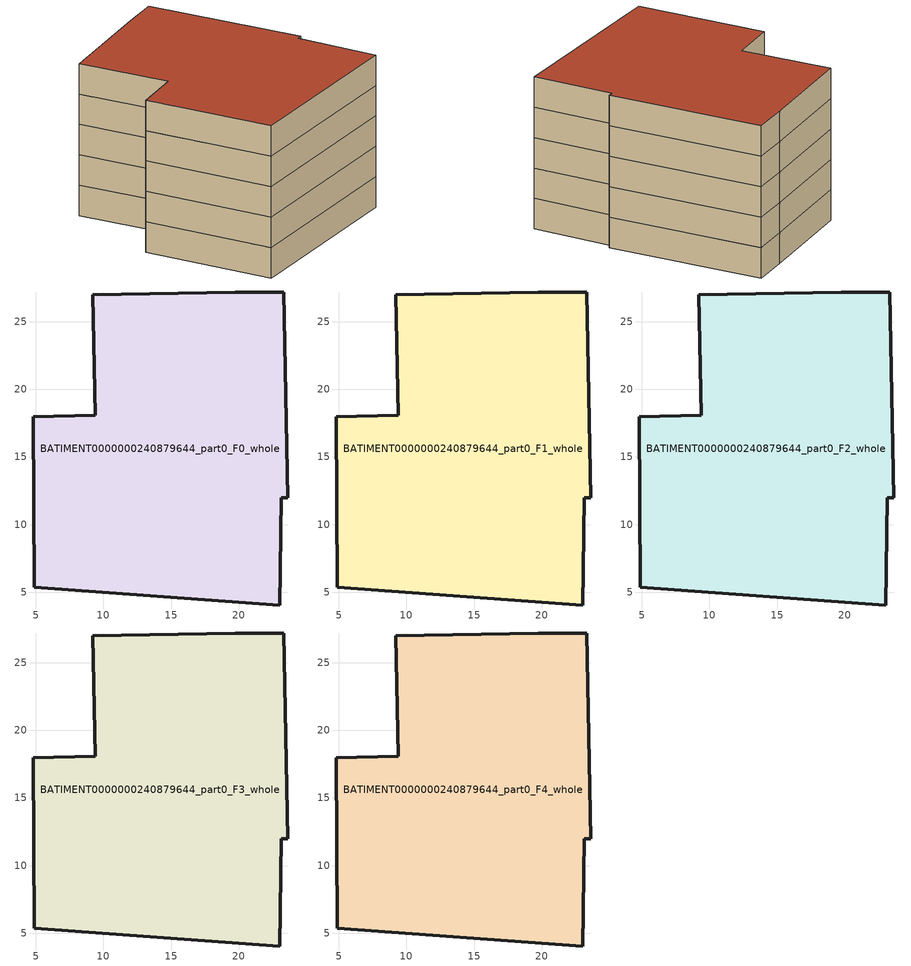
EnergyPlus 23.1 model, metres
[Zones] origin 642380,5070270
BATIMENT0000000240879644_part0_F0_whole
 floor ground (EU_floor_Construction): 23.32,27.18 23.62,11.97 23.12,11.97 23.01,4.06 4.9,5.37 4.8,17.98 9.41,18.08 9.21,26.99 19.72,27.18 z0
 wall outside (EU_wall_Construction): 23.32,27.18 19.72,27.18 9.21,26.99 9.41,18.08 4.8,17.98 4.9,5.37 23.01,4.06 23.12,11.97 23.62,11.97 23.32,27.18 z0:3
BATIMENT0000000240879644_part0_F1_whole
 floor to BATIMENT0000000240879644_part0_F0_whole (EU_floor_Construction): 23.32,27.18 23.62,11.97 23.12,11.97 23.01,4.06 4.9,5.37 4.8,17.98 9.41,18.08 9.21,26.99 19.72,27.18 z3
 wall outside (EU_wall_Construction): 23.32,27.18 19.72,27.18 9.21,26.99 9.41,18.08 4.8,17.98 4.9,5.37 23.01,4.06 23.12,11.97 23.62,11.97 23.32,27.18 z3:6
BATIMENT0000000240879644_part0_F2_whole
 floor to BATIMENT0000000240879644_part0_F1_whole (EU_floor_Construction): 23.32,27.18 23.62,11.97 23.12,11.97 23.01,4.06 4.9,5.37 4.8,17.98 9.41,18.08 9.21,26.99 19.72,27.18 z6
 wall outside (EU_wall_Construction): 23.32,27.18 19.72,27.18 9.21,26.99 9.41,18.08 4.8,17.98 4.9,5.37 23.01,4.06 23.12,11.97 23.62,11.97 23.32,27.18 z6:9
BATIMENT0000000240879644_part0_F3_whole
 floor to BATIMENT0000000240879644_part0_F2_whole (EU_floor_Construction): 23.32,27.18 23.62,11.97 23.12,11.97 23.01,4.06 4.9,5.37 4.8,17.98 9.41,18.08 9.21,26.99 19.72,27.18 z9
 wall outside (EU_wall_Construction): 23.32,27.18 19.72,27.18 9.21,26.99 9.41,18.08 4.8,17.98 4.9,5.37 23.01,4.06 23.12,11.97 23.62,11.97 23.32,27.18 z9:12
BATIMENT0000000240879644_part0_F4_whole
 floor to BATIMENT0000000240879644_part0_F3_whole (EU_floor_Construction): 23.32,27.18 23.62,11.97 23.12,11.97 23.01,4.06 4.9,5.37 4.8,17.98 9.41,18.08 9.21,26.99 19.72,27.18 z12
 wall outside (EU_wall_Construction): 23.32,27.18 19.72,27.18 9.21,26.99 9.41,18.08 4.8,17.98 4.9,5.37 23.01,4.06 23.12,11.97 23.62,11.97 23.32,27.18 z12:15
 roof outside (EU_roof_Construction): 23.01,4.06 23.12,11.97 23.62,11.97 23.32,27.18 19.72,27.18 9.21,26.99 9.41,18.08 4.8,17.98 4.9,5.37 z15
[Building]
EU S2 Campaign: North Axis=0; Terrain=City; Solar Distribution=FullExterior
[Site:Location]
Lyon-Bron: Latitude=45.75; Longitude=5; Time Zone=1; Elevation=198
[SizingPeriod:WeatherFileDays]
AnnualSizingPeriod: Begin Month=1; Begin Day of Month=1; End Month=12; End Day of Month=31; Day of Week for Start Day=Monday; Use Weather File Daylight Saving Period=No; Use Weather File Rain and Snow Indicators=No
[MATERIAL]
EU_InternalMass_Material: Roughness=MediumRough; Thickness=0.1; Conductivity=1; Density=1800; Specific Heat=900; Thermal Absorptance=0.9; Solar Absorptance=0.7; Visible Absorptance=0.7
[MATERIAL:NOMASS] Roughness=MediumRough; Thermal Absorptance=0.9; Solar Absorptance=0.7; Visible Absorptance=0.7
Name | Thermal Resistance
EU_wall_NoMass | 1.97775
EU_roof_NoMass | 1.81626
EU_floor_NoMass | 1.84812
[CONSTRUCTION]
EU_wall_Construction: EU_wall_NoMass
EU_roof_Construction: EU_roof_NoMass
EU_floor_Construction: EU_floor_NoMass
EU_InternalMass_Construction: EU_InternalMass_Material
[ZONE] Type=1; Multiplier=1; Ceiling Height=autocalculate; Volume=1120.34; Floor Area=autocalculate; Part of Total Floor Area=Yes
BATIMENT0000000240879644_part0_F0_whole; BATIMENT0000000240879644_part0_F1_whole; BATIMENT0000000240879644_part0_F2_whole; BATIMENT0000000240879644_part0_F3_whole; BATIMENT0000000240879644_part0_F4_whole
[INTERNALMASS] Construction=EU_InternalMass_Construction; Surface Area=373.447
Name | Zone or ZoneList
BATIMENT0000000240879644_part0_F0_whole_EU_InternalMass | BATIMENT0000000240879644_part0_F0_whole
BATIMENT0000000240879644_part0_F1_whole_EU_InternalMass | BATIMENT0000000240879644_part0_F1_whole
BATIMENT0000000240879644_part0_F2_whole_EU_InternalMass | BATIMENT0000000240879644_part0_F2_whole
BATIMENT0000000240879644_part0_F3_whole_EU_InternalMass | BATIMENT0000000240879644_part0_F3_whole
BATIMENT0000000240879644_part0_F4_whole_EU_InternalMass | BATIMENT0000000240879644_part0_F4_whole
[OTHEREQUIPMENT] Fuel Type=Electricity; Design Level Calculation Method=Watts/Area; Power per Zone Floor Area=1; Fraction Latent=0; Fraction Radiant=0; Fraction Lost=0; Carbon Dioxide Generation Rate=0; EndUse Subcategory=EU_Step8_InternalGains
Name | Zone or ZoneList or Space or SpaceList | Schedule
EU_Step8_InternalGain_BATIMENT0000000240879644_part0_F0_whole_f000 | BATIMENT0000000240879644_part0_F0_whole | EU_Step8_GainSchedule_BATIMENT0000000240879644_part0_F0_whole_f000
EU_Step8_InternalGain_BATIMENT0000000240879644_part0_F1_whole_f000 | BATIMENT0000000240879644_part0_F1_whole | EU_Step8_GainSchedule_BATIMENT0000000240879644_part0_F1_whole_f000
EU_Step8_InternalGain_BATIMENT0000000240879644_part0_F2_whole_f000 | BATIMENT0000000240879644_part0_F2_whole | EU_Step8_GainSchedule_BATIMENT0000000240879644_part0_F2_whole_f000
EU_Step8_InternalGain_BATIMENT0000000240879644_part0_F3_whole_f000 | BATIMENT0000000240879644_part0_F3_whole | EU_Step8_GainSchedule_BATIMENT0000000240879644_part0_F3_whole_f000
EU_Step8_InternalGain_BATIMENT0000000240879644_part0_F4_whole_f000 | BATIMENT0000000240879644_part0_F4_whole | EU_Step8_GainSchedule_BATIMENT0000000240879644_part0_F4_whole_f000
[ZONEVENTILATION:DESIGNFLOWRATE] Schedule=EU_AlwaysOn; Design Flow Rate Calculation Method=AirChanges/Hour; Air Changes per Hour=0.759424; Ventilation Type=Natural; Fan Pressure Rise=0; Fan Total Efficiency=1; Constant Term Coefficient=1; Temperature Term Coefficient=0; Velocity Term Coefficient=0; Velocity Squared Term Coefficient=0; Minimum Indoor Temperature=-100; Maximum Indoor Temperature=100; Delta Temperature=-100; Minimum Outdoor Temperature=-100; Maximum Outdoor Temperature=100; Maximum Wind Speed=40
Name | Zone or ZoneList or Space or SpaceList
EU_ConstantAir_BATIMENT0000000240879644_part0_F0_whole | BATIMENT0000000240879644_part0_F0_whole
EU_ConstantAir_BATIMENT0000000240879644_part0_F1_whole | BATIMENT0000000240879644_part0_F1_whole
EU_ConstantAir_BATIMENT0000000240879644_part0_F2_whole | BATIMENT0000000240879644_part0_F2_whole
EU_ConstantAir_BATIMENT0000000240879644_part0_F3_whole | BATIMENT0000000240879644_part0_F3_whole
EU_ConstantAir_BATIMENT0000000240879644_part0_F4_whole | BATIMENT0000000240879644_part0_F4_whole
[HVACTEMPLATE:THERMOSTAT] Constant Heating Setpoint=20; Constant Cooling Setpoint=50
EU_HeatOnly_BATIMENT0000000240879644_part0_F0_whole; EU_HeatOnly_BATIMENT0000000240879644_part0_F1_whole; EU_HeatOnly_BATIMENT0000000240879644_part0_F2_whole; EU_HeatOnly_BATIMENT0000000240879644_part0_F3_whole; EU_HeatOnly_BATIMENT0000000240879644_part0_F4_whole
[HVACTEMPLATE:ZONE:IDEALLOADSAIRSYSTEM] System Availability Schedule=EU_AlwaysOn; Maximum Heating Supply Air Temperature=50; Minimum Cooling Supply Air Temperature=13; Maximum Heating Supply Air Humidity Ratio=0.0156; Minimum Cooling Supply Air Humidity Ratio=0.0077; Heating Limit=NoLimit; Cooling Limit=NoLimit; Heating Availability Schedule=EU_AlwaysOn; Cooling Availability Schedule=EU_CoolingOff; Dehumidification Control Type=ConstantSensibleHeatRatio; Cooling Sensible Heat Ratio=0.7; Dehumidification Setpoint=60; Humidification Control Type=None; Humidification Setpoint=30; Outdoor Air Method=None; Outdoor Air Flow Rate per Person=0.00944; Outdoor Air Flow Rate per Zone Floor Area=0; Outdoor Air Flow Rate per Zone=0; Demand Controlled Ventilation Type=None; Outdoor Air Economizer Type=NoEconomizer; Heat Recovery Type=None; Sensible Heat Recovery Effectiveness=0.7; Latent Heat Recovery Effectiveness=0.65
Name | Template Thermostat
BATIMENT0000000240879644_part0_F0_whole | EU_HeatOnly_BATIMENT0000000240879644_part0_F0_whole
BATIMENT0000000240879644_part0_F1_whole | EU_HeatOnly_BATIMENT0000000240879644_part0_F1_whole
BATIMENT0000000240879644_part0_F2_whole | EU_HeatOnly_BATIMENT0000000240879644_part0_F2_whole
BATIMENT0000000240879644_part0_F3_whole | EU_HeatOnly_BATIMENT0000000240879644_part0_F3_whole
BATIMENT0000000240879644_part0_F4_whole | EU_HeatOnly_BATIMENT0000000240879644_part0_F4_whole
[SIZING:ZONE] Zone Cooling Design Supply Air Temperature Input Method=SupplyAirTemperature; Zone Cooling Design Supply Air Temperature=13; Zone Heating Design Supply Air Temperature Input Method=SupplyAirTemperature; Zone Heating Design Supply Air Temperature=50; Zone Cooling Design Supply Air Humidity Ratio=0.008; Zone Heating Design Supply Air Humidity Ratio=0.008; Cooling Design Air Flow Method=DesignDay; Cooling Design Air Flow Rate=0; Cooling Minimum Air Flow per Zone Floor Area=0.000762; Cooling Minimum Air Flow=0; Cooling Minimum Air Flow Fraction=0.2; Heating Design Air Flow Method=DesignDay; Heating Design Air Flow Rate=0; Heating Maximum Air Flow per Zone Floor Area=0.002032; Heating Maximum Air Flow=0.141576; Heating Maximum Air Flow Fraction=0.3; Account for Dedicated Outdoor Air System=No; Dedicated Outdoor Air System Control Strategy=NeutralSupplyAir; Dedicated Outdoor Air Low Setpoint Temperature for Design=autosize; Dedicated Outdoor Air High Setpoint Temperature for Design=autosize; Zone Load Sizing Method=Sensible Load Only No Latent Load; Zone Latent Cooling Design Supply Air Humidity Ratio Input Method=HumidityRatioDifference; Zone Cooling Design Supply Air Humidity Ratio Difference=0.005; Zone Latent Heating Design Supply Air Humidity Ratio Input Method=HumidityRatioDifference; Zone Humidification Design Supply Air Humidity Ratio Difference=0.005
BATIMENT0000000240879644_part0_F0_whole; BATIMENT0000000240879644_part0_F1_whole; BATIMENT0000000240879644_part0_F2_whole; BATIMENT0000000240879644_part0_F3_whole; BATIMENT0000000240879644_part0_F4_whole
[SCHEDULE:CONSTANT]
Name | Hourly Value
EU_AlwaysOn | 1
EU_CoolingOff | 0
[SCHEDULE:FILE] Column Number=1; Rows to Skip at Top=0; Number of Hours of Data=8760; Column Separator=Comma; Interpolate to Timestep=No; Minutes per Item=60; Adjust Schedule for Daylight Savings=Yes
Name | File
EU_Step8_GainSchedule_BATIMENT0000000240879644_part0_F0_whole_f000 | C:\Users\o_iseri\Desktop\OpenUBEM\openubem\outputs\eu_evidence\EU-04\s3\s3_campaign\FR-LYO-HAUTCOEURPENTES\BATIMENT0000000240879644_part0\BATIMENT0000000240879644_part0_F0_whole_f000_gain.csv
EU_Step8_GainSchedule_BATIMENT0000000240879644_part0_F1_whole_f000 | C:\Users\o_iseri\Desktop\OpenUBEM\openubem\outputs\eu_evidence\EU-04\s3\s3_campaign\FR-LYO-HAUTCOEURPENTES\BATIMENT0000000240879644_part0\BATIMENT0000000240879644_part0_F1_whole_f000_gain.csv
EU_Step8_GainSchedule_BATIMENT0000000240879644_part0_F2_whole_f000 | C:\Users\o_iseri\Desktop\OpenUBEM\openubem\outputs\eu_evidence\EU-04\s3\s3_campaign\FR-LYO-HAUTCOEURPENTES\BATIMENT0000000240879644_part0\BATIMENT0000000240879644_part0_F2_whole_f000_gain.csv
EU_Step8_GainSchedule_BATIMENT0000000240879644_part0_F3_whole_f000 | C:\Users\o_iseri\Desktop\OpenUBEM\openubem\outputs\eu_evidence\EU-04\s3\s3_campaign\FR-LYO-HAUTCOEURPENTES\BATIMENT0000000240879644_part0\BATIMENT0000000240879644_part0_F3_whole_f000_gain.csv
EU_Step8_GainSchedule_BATIMENT0000000240879644_part0_F4_whole_f000 | C:\Users\o_iseri\Desktop\OpenUBEM\openubem\outputs\eu_evidence\EU-04\s3\s3_campaign\FR-LYO-HAUTCOEURPENTES\BATIMENT0000000240879644_part0\BATIMENT0000000240879644_part0_F4_whole_f000_gain.csv
